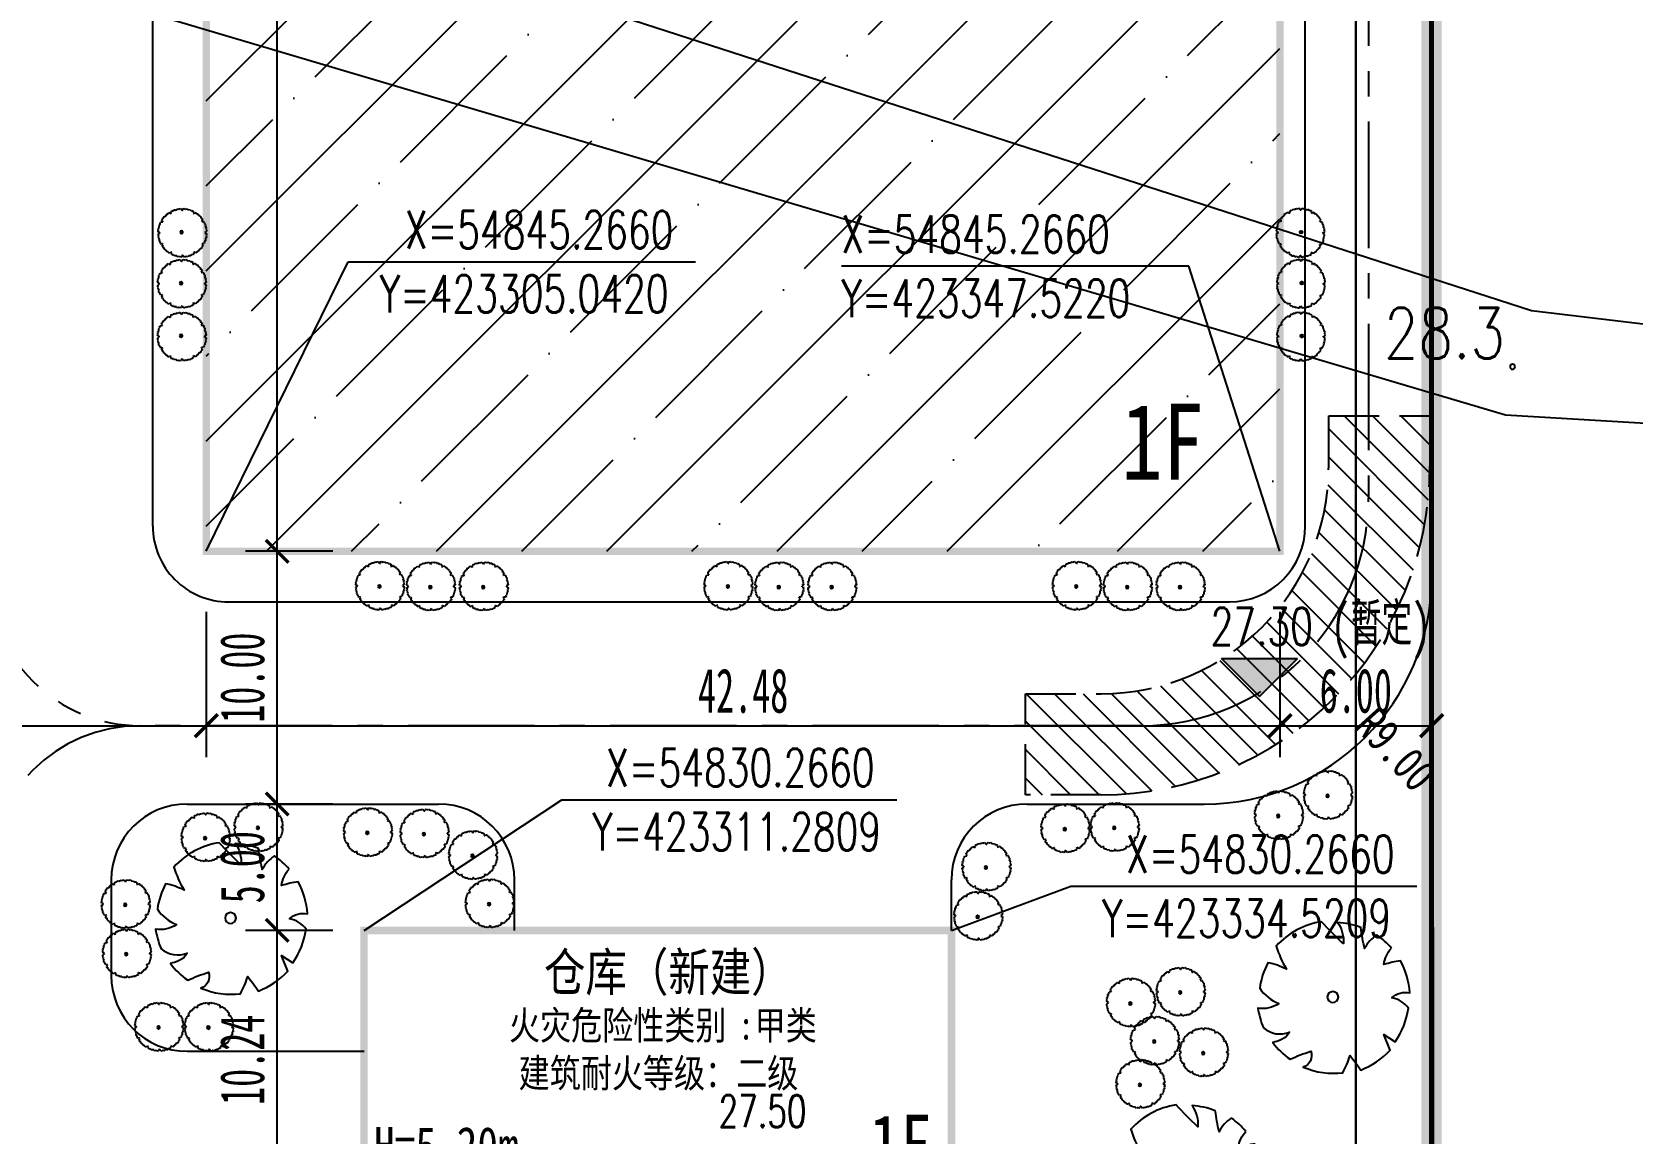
# Model space of a CAD drawing. Header units: millimetres. Extents: x 423080 to 423918, y 54742 to 55570.
# Drawn here: x 423298.1 to 423361.5, y 54822.2 to 54865.8 of the extents above; entities that cross this region are included whole.
import ezdxf
from ezdxf.enums import TextEntityAlignment as Align

# ---------------------------------------------------------------- set-up
doc = ezdxf.new("R2010")
doc.units = ezdxf.units.MM
for name, pattern in [('ACAD_ISO10W100', [18, 12, -3, 0, -3]), ('CENTERX2', [4, 2.5, -0.5, 0.5, -0.5]), ('DASH', [0.35, 0.25, -0.1])]:
    doc.linetypes.add(name, pattern=pattern)
doc.layers.add('0 - 已设计道路边线', color=140, linetype='Continuous', lineweight=50)
for name, color, linetype in [('0 - 建筑控制线', 40, 'Continuous'), ('0 - 新建建筑', 7, 'Continuous'), ('0 - 绿化2', 74, 'Continuous'), ('0 - 规划--用地红线', 6, 'Continuous'), ('0 - 转弯半径', 10, 'Continuous'), ('DIM_COOR', 171, 'Continuous'), ('DIM_ELEV', 171, 'Continuous'), ('LV', 3, 'Continuous'), ('PUB_DIM', 171, 'Continuous'), ('PUB_TEXT', 7, 'Continuous'), ('Road-zx', 6, 'Continuous'), ('TREE', 3, 'Continuous'), ('地形图', 252, 'Continuous'), ('建设布局', 7, 'Continuous')]:
    doc.layers.add(name, color=color, linetype=linetype)
doc.styles.add('_TCH_DIM', font='SIMPLEX', dxfattribs={"bigfont": 'GBCBIG'})
doc.styles.add('HT', font='simhei.ttf', dxfattribs={"width": 0.8})
doc.styles.add('HZ', font='rs.shx', dxfattribs={"width": 0.8, "bigfont": 'hztxt.shx'})
doc.styles.add('ST', font='', dxfattribs={"width": 0.8})
doc.styles.add('ST_T3', font='', dxfattribs={"width": 0.6})
doc.styles.get("Standard").update_dxf_attribs({"font": 'txt', "bigfont": 'gbcbig.shx'})
doc.styles.get('ST').set_extended_font_data('SimSun')
doc.styles.get('ST_T3').set_extended_font_data('SimSun')
doc.linetypes.add('FENCELINE2', pattern='A,6.35,-2.54,[132,ltypeshp.shx,S=2.54,R=0,X=-2.54,Y=0],-2.54,25.4', length=36.83)
doc.dimstyles.new('_TCH_ARCH_M_M&&1', dxfattribs={"dimtxt": 1.75, "dimasz": 0.9, "dimexe": 1.25, "dimexo": 1.5, "dimgap": 0.5, "dimtad": 1, "dimzin": 0, "dimdsep": 46, "dimtxsty": 'ST_T3', "dimblk": 'ARCHTICK', "dimcen": 0.09, "dimclrt": 7, "dimazin": 2, "dimtfac": 1, "dimtix": 1, "dimtmove": 2, "dimatfit": 3, "dimfxl": 0, "dimtolj": 1, "dimtzin": 0, "dimarcsym": 0})

# ---------------------------------------------------------------- blocks, each defined once
blk = doc.blocks.new('2')
at = {"layer": '0 - 转弯半径', "linetype": 'DASH', "ltscale": 5}
h = blk.add_hatch(dxfattribs=at)
h.set_pattern_fill('ANSI31', color=10, scale=0.4999999999999999, angle=-7.63333123551244e-14, style=0)
h.set_pattern_definition([(315.5944152753889, (-15.52353204181418, 329.251389096491), (-0.5554130514071854, -0.5670585550245746), [])])
edge = h.paths.add_edge_path()
edge.add_line((-60.15543511835858, 432.4139152164571), (-57.15559656266123, 432.4450381691568))
edge.add_line((-57.15559656219557, 432.4450381714778), (-57.11409929208457, 428.4452534299271))
edge.add_line((-57.11409929162255, 428.4452534290031), (-60.11393784825123, 428.4141304763034))
edge.add_arc((-60.02056899015224, 419.4146148078071), 9.00000000014783, -269.4055847242549, -179.405584727227)
edge.add_line((-69.02008465817562, 419.3212459497154), (-68.99933507806054, 417.3212624671869))
edge.add_line((-68.99933507712922, 417.3212624671869), (-72.99912076350665, 417.279856308829))
edge.add_line((-72.99912076397231, 417.2798563092947), (-73.01986939926064, 419.2797486805357))
edge.add_arc((-60.0205689906179, 419.4146148087457), 12.9999999999629, -269.40558472768726, -179.40558472768726, ccw=False)
at = {"layer": '0 - 转弯半径', "color": 10, "linetype": 'DASH', "ltscale": 8}
blk.add_lwpolyline([(-60.15543511835858, 432.4139152164571), (-57.15559656219557, 432.4450381714778), (-57.11409929162255, 428.4452534290031), (-60.11393784778193, 428.4141304753648, 0.4142135623601105), (-69.02008465817562, 419.3212459497154), (-68.99933507712922, 417.3212624671869), (-72.99912076397231, 417.2798563092947), (-73.019869399257, 419.27974868007, -0.4142135623739207)], format="xyb", close=True, dxfattribs=at)
blk = doc.blocks.new('BRANCHD', base_point=(0.5, 0.5))
for p, q in [((0.9505596254410227, 0.743297436128509), (0.9314632446002771, 0.7538736432298557)), ((0.9620405252218217, 0.6940026134366691), (0.9505596254410227, 0.743297436128509)), ((0.9742183128197739, 0.6874965599933831), (0.9620405252218217, 0.6940026134366691)), ((0.9865236434099081, 0.6682046705638996), (0.9742183128197739, 0.6874965599933831)), ((0.9697365129869726, 0.5872572432749065), (0.9936420849502089, 0.5940171824764761)), ((0.9697365129869726, 0.5708106159599874), (0.9697365129869726, 0.5872572432749065)), ((1.008048233500921, 0.5502635966295678), (0.9697365129869726, 0.5708106159599874)), ((0.9820690817241038, 0.647302361335638), (0.9865236434099081, 0.6682046705638996)), ((0.9972671223133035, 0.6196268809602271), (0.9820690817241038, 0.647302361335638)), ((0.9936420849502089, 0.5940171824764761), (0.9972671223133035, 0.6196268809602271)), ((0.9984505427080577, 0.5038736432298557), (1.008135802567131, 0.5200449615237905)), ((1.008135802567131, 0.5200449615237905), (1.008048233500921, 0.5502635966295678))]:
    blk.add_line(p, q)
blk = doc.blocks.new('M_F16')
at = {"xscale": 1016, "yscale": 1016, "zscale": 1016}
for rotation in [120, 90, 59.99999999999999, 30, 150, 180, 330.0000000000001, 210, 300.0000000000001, 240, 270]:
    blk.add_blockref('BRANCHD', (3.124359207393354, 9.368290181118937), dxfattribs=dict(at, rotation=rotation))
blk.add_blockref('BRANCHD', (3.124359207393354, 9.368290181118937), dxfattribs=at)
at = {"width": 0.8, "flags": 9}
for tag in ['YSIZE', 'XSIZE']:
    blk.add_attdef(tag, (0, 0), '', height=0.2, dxfattribs=at)
blk = doc.blocks.new('SHU1')
at = {"layer": 'LV'}
for radius in [137.0803697446858, 92.08036974468578]:
    blk.add_circle((214.3473108799662, 644.2428697632859), radius, dxfattribs=at)
at = {"layer": 'LV', "xscale": 4.5, "yscale": 4.5, "zscale": 4.5}
blk.add_blockref('M_F16', (267.2648280521389, 678.3204370527528), dxfattribs=at)
blk = doc.blocks.new('$plan$00003853')
at = {"layer": '0 - 绿化2'}
blk.add_lwpolyline([(226.702024838014, 1019.929047979131, -0.06477872806184322), (481.9213577058108, 928.49398906852, -0.140501785630193), (395.9463747896079, 691.4225548707691, 0.02269336073302618), (674.7338567727711, 782.2200865018167, -0.0794516830644617), (887.2319761298713, 533.3749336047986, 0.1678905001480243), (592.4606173204083, 467.5217577061412, 0.02731515902255442), (999.247784630541, 344.8278427665791, -0.1722772323829249), (997.7712356857082, -362.2282587137961, -0.06672290151719466), (653.8713170764386, -388.5695290773583, -0.06230469728606661), (849.4390668381529, -571.8180826352327, -0.09134196108093114), (592.4606173186912, -836.3711252322755, -0.143438838506674), (285.407118541887, -704.66477341891, 0.2132934488043415), (365.6011847962509, -985.6264894858832, -0.06819103157474234), (88.8928793608502, -1047.101288133352, -0.2787536097679434), (-132.1856398320233, -757.3473136537141, 0.2212102108208227), (-146.452026830113, -1029.117566577021, -0.081068476775556), (-463.8034184522694, -928.5655715028843, 0.03482182118262872), (-500.6498383060389, -625.6409623232976, 0.4317680255896217), (-644.1186627832649, -818.2870462613791, -0.134445018065226), (-967.3711564288533, -375.3988938903203, -0.05482891815683604), (-807.7033370712015, -177.8393661719965, 0.03532300108860412), (-1050.864620765031, -141.1465369584257, -0.1158471980240617), (-1000.585277166188, 341.9991218972136), (-767.2246181044611, 368.3403922587604), (-931.4193693945126, 456.6892589966083, -0.1207895354478838), (-611.189097863331, 836.2995427680144, -0.1929538012879852), (-377.8284389221226, 704.5931905146863, 0.2486703648576644), (-432.1389315212728, 953.0957470639842, -0.109754010164047), (15.2000396316289, 1047.029705671819, -0.04556295219914658), (76.61074023108813, 823.1289081706054, 0.1661264407836189)], format="xyb", close=True, dxfattribs=at)
blk.add_circle((13.29732688126387, -7.221936744826962), 75.6187625139059, dxfattribs=at)
blk = doc.blocks.new('dxing')
at = {"layer": '地形图', "color": 250, "linetype": 'Continuous'}
for p, q in [((421456.6438577768, 54708.92639970194, 28.26), (421494.7538577768, 54696.60639970194, 28.26)), ((421440.8738577768, 54708.13639970194, 28.26), (421493.7338577768, 54692.47639970194, 28.26)), ((421494.7538577768, 54696.60639970194, 28.26), (421516.5138577768, 54693.97639970194, 28.26)), ((421493.7338577768, 54692.47639970194, 28.26), (421511.9616220568, 54691.37141908226, 28.26))]:
    blk.add_line(p, q, dxfattribs=at)
for start_param, end_param in [(5.497787143671944, 8.639379797261737), (2.356194490082151, 5.497787143671944)]:
    blk.add_ellipse((421494.0078140455, 54694.37689697248, 28.27), major_axis=(0.07071067811770035, 0.07071067811770033), ratio=0.999999999779612, start_param=start_param, end_param=end_param, dxfattribs=at)
at = {"layer": '地形图', "color": 250, "linetype": 'Continuous', "style": 'HZ', "width": 0.8}
blk.add_text('28.3', height=2, dxfattribs=at).set_placement((421491.3141035844, 54695.70328028465), align=Align.MIDDLE)
blk = doc.blocks.new('_ArchTick')
at = {"color": 0, "linetype": 'ByBlock', "const_width": 0.15}
blk.add_lwpolyline([(-0.5, -0.5), (0.5, 0.5)], dxfattribs=at)
blk = doc.blocks.new('*D46')
at = {"layer": 'Defpoints', "color": 0}
for p in [(423307.8450330892, 54935.74599960831), (423311.5428652914, 54935.74599960831), (423311.5428652914, 54845.266)]:
    blk.add_point(p, dxfattribs=at)
at = {"layer": 'PUB_DIM', "color": 0, "lineweight": -2}
for p, q in [((423310.0428652914, 54935.74599960831), (423306.5950330892, 54935.74599960831)), ((423307.8450330892, 54845.266), (423307.8450330892, 54935.74599960831)), ((423310.0428652914, 54845.266), (423306.5950330892, 54845.266))]:
    blk.add_line(p, q, dxfattribs=at)
at = {"layer": 'PUB_DIM', "color": 0, "lineweight": -2, "xscale": 0.9, "yscale": 0.9, "zscale": 0.9}
for p, rotation in [((423307.8450330892, 54935.74599960831), 90), ((423307.8450330892, 54845.266), 270)]:
    blk.add_blockref('_ArchTick', p, dxfattribs=dict(at, rotation=rotation))
at = {"layer": 'PUB_DIM', "color": 7, "insert": (423306.4700330892, 54890.50599980415), "char_height": 1.75, "attachment_point": 5, "rotation": 90, "style": 'ST_T3'}
blk.add_mtext('\\A1;90.48', dxfattribs=at)
blk = doc.blocks.new('*D47')
at = {"layer": 'Defpoints', "color": 0}
for p in [(423307.8450330892, 54845.266), (423311.5428652914, 54845.266), (423311.5428652914, 54835.266)]:
    blk.add_point(p, dxfattribs=at)
at = {"layer": 'PUB_DIM', "color": 0, "lineweight": -2}
for p, q in [((423310.0428652914, 54845.266), (423306.5950330892, 54845.266)), ((423307.8450330892, 54835.266), (423307.8450330892, 54845.266)), ((423310.0428652914, 54835.266), (423306.5950330892, 54835.266))]:
    blk.add_line(p, q, dxfattribs=at)
at = {"layer": 'PUB_DIM', "color": 0, "lineweight": -2, "xscale": 0.9, "yscale": 0.9, "zscale": 0.9}
for p, rotation in [((423307.8450330892, 54845.266), 90), ((423307.8450330892, 54835.266), 270)]:
    blk.add_blockref('_ArchTick', p, dxfattribs=dict(at, rotation=rotation))
at = {"layer": 'PUB_DIM', "color": 7, "insert": (423306.4700330892, 54840.266), "char_height": 1.75, "attachment_point": 5, "rotation": 90, "style": 'ST_T3'}
blk.add_mtext('\\A1;10.00', dxfattribs=at)
blk = doc.blocks.new('*D48')
at = {"layer": 'Defpoints', "color": 0}
for p in [(423307.8450330892, 54835.266), (423311.5428652914, 54835.266), (423311.5428652914, 54830.266)]:
    blk.add_point(p, dxfattribs=at)
at = {"layer": 'PUB_DIM', "color": 0, "lineweight": -2}
for p, q in [((423310.0428652914, 54835.266), (423306.5950330892, 54835.266)), ((423307.8450330892, 54830.266), (423307.8450330892, 54835.266)), ((423310.0428652914, 54830.266), (423306.5950330892, 54830.266))]:
    blk.add_line(p, q, dxfattribs=at)
at = {"layer": 'PUB_DIM', "color": 0, "lineweight": -2, "xscale": 0.9, "yscale": 0.9, "zscale": 0.9}
for p, rotation in [((423307.8450330892, 54835.266), 90), ((423307.8450330892, 54830.266), 270)]:
    blk.add_blockref('_ArchTick', p, dxfattribs=dict(at, rotation=rotation))
at = {"layer": 'PUB_DIM', "color": 7, "insert": (423306.4700330892, 54832.766), "char_height": 1.75, "attachment_point": 5, "rotation": 90, "style": 'ST_T3'}
blk.add_mtext('\\A1;5.00', dxfattribs=at)
blk = doc.blocks.new('*D49')
at = {"layer": 'Defpoints', "color": 0}
for p in [(423307.8450330892, 54830.266), (423311.5428652914, 54830.266), (423311.5428652914, 54820.02600000001)]:
    blk.add_point(p, dxfattribs=at)
at = {"layer": 'PUB_DIM', "color": 0, "lineweight": -2}
for p, q in [((423310.0428652914, 54830.266), (423306.5950330892, 54830.266)), ((423307.8450330892, 54820.02600000001), (423307.8450330892, 54830.266)), ((423310.0428652914, 54820.02600000001), (423306.5950330892, 54820.02600000001))]:
    blk.add_line(p, q, dxfattribs=at)
at = {"layer": 'PUB_DIM', "color": 0, "lineweight": -2, "xscale": 0.9, "yscale": 0.9, "zscale": 0.9}
for p, rotation in [((423307.8450330892, 54830.266), 90), ((423307.8450330892, 54820.02600000001), 270)]:
    blk.add_blockref('_ArchTick', p, dxfattribs=dict(at, rotation=rotation))
at = {"layer": 'PUB_DIM', "color": 7, "insert": (423306.4700330892, 54825.146), "char_height": 1.75, "attachment_point": 5, "rotation": 90, "style": 'ST_T3'}
blk.add_mtext('\\A1;10.24', dxfattribs=at)
blk = doc.blocks.new('*D57')
at = {"layer": 'Defpoints', "color": 0}
for p in [(423275.6831483583, 54844.37722527406), (423305.0420019296, 54844.37722527406), (423305.0420019296, 54838.3659996083)]:
    blk.add_point(p, dxfattribs=at)
at = {"layer": 'PUB_DIM', "color": 0, "lineweight": -2}
for p, q in [((423275.6831483583, 54842.87722527406), (423275.6831483583, 54837.1159996083)), ((423305.0420019296, 54842.87722527406), (423305.0420019296, 54837.1159996083)), ((423275.6831483583, 54838.3659996083), (423305.0420019296, 54838.3659996083))]:
    blk.add_line(p, q, dxfattribs=at)
at = {"layer": 'PUB_DIM', "color": 0, "lineweight": -2, "xscale": 0.9, "yscale": 0.9, "zscale": 0.9, "rotation": 180}
blk.add_blockref('_ArchTick', (423275.6831483583, 54838.3659996083), dxfattribs=at)
at = {"layer": 'PUB_DIM', "color": 0, "lineweight": -2, "xscale": 0.9, "yscale": 0.9, "zscale": 0.9}
blk.add_blockref('_ArchTick', (423305.0420019296, 54838.3659996083), dxfattribs=at)
at = {"layer": 'PUB_DIM', "color": 7, "insert": (423290.3625751439, 54839.7409996083), "char_height": 1.75, "attachment_point": 5, "style": 'ST_T3'}
blk.add_mtext('\\A1;29.36', dxfattribs=at)
blk = doc.blocks.new('*D58')
at = {"layer": 'Defpoints', "color": 0}
for p in [(423305.0420019296, 54844.37722527406), (423347.5219999999, 54844.37722527406), (423347.5219999999, 54838.3659996083)]:
    blk.add_point(p, dxfattribs=at)
at = {"layer": 'PUB_DIM', "color": 0, "lineweight": -2}
for p, q in [((423305.0420019296, 54842.87722527406), (423305.0420019296, 54837.1159996083)), ((423347.5219999999, 54842.87722527406), (423347.5219999999, 54837.1159996083)), ((423305.0420019296, 54838.3659996083), (423347.5219999999, 54838.3659996083))]:
    blk.add_line(p, q, dxfattribs=at)
at = {"layer": 'PUB_DIM', "color": 0, "lineweight": -2, "xscale": 0.9, "yscale": 0.9, "zscale": 0.9, "rotation": 180}
blk.add_blockref('_ArchTick', (423305.0420019296, 54838.3659996083), dxfattribs=at)
at = {"layer": 'PUB_DIM', "color": 0, "lineweight": -2, "xscale": 0.9, "yscale": 0.9, "zscale": 0.9}
blk.add_blockref('_ArchTick', (423347.5219999999, 54838.3659996083), dxfattribs=at)
at = {"layer": 'PUB_DIM', "color": 7, "insert": (423326.2820009647, 54839.7409996083), "char_height": 1.75, "attachment_point": 5, "style": 'ST_T3'}
blk.add_mtext('\\A1;42.48', dxfattribs=at)
blk = doc.blocks.new('*D59')
at = {"layer": 'Defpoints', "color": 0}
for p in [(423347.5219999999, 54844.37722527406), (423353.5227860956, 54844.37722527406), (423353.5227860956, 54838.3659996083)]:
    blk.add_point(p, dxfattribs=at)
at = {"layer": 'PUB_DIM', "color": 0, "lineweight": -2}
for p, q in [((423347.5219999999, 54842.87722527406), (423347.5219999999, 54837.1159996083)), ((423353.5227860956, 54842.87722527406), (423353.5227860956, 54837.1159996083)), ((423347.5219999999, 54838.3659996083), (423353.5227860956, 54838.3659996083))]:
    blk.add_line(p, q, dxfattribs=at)
at = {"layer": 'PUB_DIM', "color": 0, "lineweight": -2, "xscale": 0.9, "yscale": 0.9, "zscale": 0.9, "rotation": 180}
blk.add_blockref('_ArchTick', (423347.5219999999, 54838.3659996083), dxfattribs=at)
at = {"layer": 'PUB_DIM', "color": 0, "lineweight": -2, "xscale": 0.9, "yscale": 0.9, "zscale": 0.9}
blk.add_blockref('_ArchTick', (423353.5227860956, 54838.3659996083), dxfattribs=at)
at = {"layer": 'PUB_DIM', "color": 7, "insert": (423350.5223930478, 54839.7409996083), "char_height": 1.75, "attachment_point": 5, "style": 'ST_T3'}
blk.add_mtext('\\A1;6.00', dxfattribs=at)
blk = doc.blocks.new('*D67')
at = {"layer": 'Defpoints', "color": 0}
for p in [(423353.521581944, 54998.74574345282), (423362.1135152255, 54998.74574345282), (423353.5216027815, 54812.70221760793)]:
    blk.add_point(p, dxfattribs=at)
at = {"layer": 'PUB_DIM', "color": 0, "lineweight": -2}
for p, q in [((423355.021581944, 54998.74574345282), (423363.3635152255, 54998.74574345282)), ((423362.1135152255, 54812.70221760793), (423362.1135152255, 54998.74574345282)), ((423355.0216027815, 54812.70221760793), (423363.3635152255, 54812.70221760793))]:
    blk.add_line(p, q, dxfattribs=at)
at = {"layer": 'PUB_DIM', "color": 0, "lineweight": -2, "xscale": 0.9, "yscale": 0.9, "zscale": 0.9}
for p, rotation in [((423362.1135152255, 54998.74574345282), 90), ((423362.1135152255, 54812.70221760793), 270)]:
    blk.add_blockref('_ArchTick', p, dxfattribs=dict(at, rotation=rotation))
at = {"layer": 'PUB_DIM', "color": 7, "insert": (423360.7385152255, 54905.72398053044), "char_height": 1.75, "attachment_point": 5, "rotation": 90, "style": 'ST_T3'}
blk.add_mtext('\\A1;186.04', dxfattribs=at)

msp = doc.modelspace()

# ---------------------------------------------------------------- hatches: boundary and pattern name
h = msp.add_hatch()
h.set_pattern_fill('ANSI35', color=1, scale=1.5, style=0)
h.set_pattern_definition([(45, (0, 0), (-3.367596045400932, 3.367596045400933), []), (45, (3.3675975, 0), (-3.367596045400932, 3.367596045400933), [5.953125, -1.190625, 0, -1.190625])])
h.paths.add_polyline_path([(423305.0420019296, 54935.50599960831), (423305.0420019296, 54845.266), (423347.5219999999, 54845.26599999999), (423347.522, 54935.50599960831)])
at = {"layer": 'DIM_ELEV'}
msp.add_hatch(color=256, dxfattribs=at).paths.add_polyline_path([(423346.7104638041, 54839.52185619401), (423345.2104638041, 54841.02185619401), (423348.2104638041, 54841.02185619401)])

# ---------------------------------------------------------------- linework, layer by layer
at = {"color": 2}
msp.add_line((423353.5227860956, 54842.45334149741), (423353.5227860956, 54844.87718680067), dxfattribs=at)
at = {"layer": '0 - 已设计道路边线', "color": 5, "lineweight": -2}
for p, q in [((423348.5227517919, 54846.266), (423348.5227517919, 54943.80599962609)), ((423302.9225743039, 54846.266), (423302.922574304, 54939.15599962458)), ((423305.9225743039, 54843.266), (423345.5227517919, 54843.266)), ((423304.280923301, 54835.266), (423314.2328652798, 54835.266)), ((423337.520923301, 54835.266), (423344.5227517919, 54835.266)), ((423345.0018858642, 54835.23605214572), (423345.003070741, 54835.23605214572)), ((423301.280923301, 54832.266), (423301.280923301, 54828.48102171156)), ((423317.2328652809, 54830.26599999948), (423317.2328652798, 54832.26600000155)), ((423334.520923301, 54830.266), (423334.520923301, 54832.266)), ((423304.280923301, 54825.48102171156), (423311.280923301, 54825.48102171156))]:
    msp.add_line(p, q, dxfattribs=at)
for centre, radius, start, end in [((423305.9225743039, 54846.266), 3, 179.9999999999161, 270), ((423345.5227517919, 54846.266), 3, 270, 0), ((423344.5227517919, 54844.266), 9, 270, 0), ((423304.280923301, 54832.266), 3, 90.0000000000409, 180), ((423314.2328652798, 54832.266), 3, 2.953904538196809e-08, 90.00000000003567), ((423337.520923301, 54832.266), 3, 90, 180), ((423304.280923301, 54828.48102171156), 3, 180, 270)]:
    msp.add_arc(centre, radius, start, end, dxfattribs=at)
at = {"layer": '0 - 建筑控制线', "linetype": 'FENCELINE2', "ltscale": 0.1, "const_width": 0.2}
msp.add_lwpolyline([(423179.5774593941, 54800.09985692619), (423171.0631548302, 54799.48299029889), (423171.063, 54998.746), (423353.521581944, 54998.74602043594), (423353.523, 54812.702), (423314.0072047042, 54809.83905621074)], dxfattribs=at)
at = {"layer": '0 - 新建建筑', "const_width": 0.3}
for points in [[(423347.522, 54845.266), (423305.0420019296, 54845.266), (423305.0420019296, 54935.74599960831), (423347.522, 54935.74599960831)], [(423311.280923301, 54830.266), (423334.520923301, 54830.266), (423334.520923301, 54820.026), (423311.280923301, 54820.026)]]:
    msp.add_lwpolyline(points, close=True, dxfattribs=at)
at = {"layer": '0 - 规划--用地红线', "color": 6, "linetype": 'ACAD_ISO10W100', "ltscale": 0.5, "const_width": 0.8}
msp.add_lwpolyline([(423171.0631325121, 54998.74572301695), (423353.5215819441, 54998.74574345288), (423353.5216027815, 54812.70221760793), (423171.0631548302, 54799.48299029889)], close=True, dxfattribs=at)
at = {"layer": '0 - 规划--用地红线', "color": 1, "linetype": 'ACAD_ISO10W100', "ltscale": 0.5, "const_width": 0.1}
msp.add_lwpolyline([(423174.0631328481, 54995.74572335296), (423350.5215822801, 54995.74574311687), (423350.5216022444, 54817.49797126964), (423174.0631542444, 54804.71344766494)], close=True, dxfattribs=at)
at = {"layer": 'DIM_COOR', "color": 3}
for p, q in [((423305.0420019296, 54845.266), (423310.6505068567, 54856.72191335956)), ((423310.6505068567, 54856.72191335956), (423324.4005068567, 54856.72191335956)), ((423343.9207546337, 54856.54625208267), (423330.1707546337, 54856.54625208267)), ((423347.522, 54845.266), (423343.9207546337, 54856.54625208267)), ((423311.280923301, 54830.266), (423319.1071987992, 54835.43782609922)), ((423319.1071987992, 54835.43782609922), (423332.3621987992, 54835.43782609922)), ((423334.520923301, 54830.266), (423339.2416397559, 54832.01257538689)), ((423339.2416397559, 54832.01257538689), (423352.9366397559, 54832.01257538689))]:
    msp.add_line(p, q, dxfattribs=at)
at = {"layer": 'DIM_ELEV'}
for p, q in [((423346.7104638041, 54839.52185619401), (423345.2104638041, 54841.02185619401)), ((423345.2104638041, 54841.02185619401), (423348.2104638041, 54841.02185619401)), ((423346.7104638041, 54839.52185619401), (423348.2104638041, 54841.02185619401))]:
    msp.add_line(p, q, dxfattribs=at)
at = {"layer": 'PUB_DIM'}
msp.add_lwpolyline([(423352.8370601303, 54834.9077652455, 0, 0, 0), (423347.1489632771, 54841.20490475322, 0.33, 0, 0), (423346.4786537894, 54841.94698641363, 0, 0, 0)], format="xyseb", dxfattribs=at)
at = {"layer": 'Road-zx', "color": 4, "linetype": 'CENTERX2', "ltscale": 2}
for p, q in [((423351.0218673404, 54990.26599960831), (423351.0218673404, 54847.36599960831)), ((423342.0218673404, 54838.36599960831), (423302.422574304, 54838.3659996083))]:
    msp.add_line(p, q, dxfattribs=at)
for centre, radius, start, end in [((423342.0218673404, 54847.36599960831), 9, 270, 0), ((423302.422574304, 54844.3659996083), 6, 179.9999999997787, 270.0000000000105), ((423302.4225743039, 54832.3659996083), 6, 90, 180)]:
    msp.add_arc(centre, radius, start, end, dxfattribs=at)
at = {"layer": '建设布局', "color": 1, "linetype": 'Continuous', "flags": 128}
msp.add_lwpolyline([(423097.1620906838, 54998.74571473981), (423353.5215819441, 54998.74574345288), (423353.5216027815, 54812.70221760793), (423097.1620906838, 54794.12881253239)], dxfattribs=at)

# ---------------------------------------------------------------- block references
at = {"color": 1}
msp.add_blockref('dxing', (1862.716029292264, 158.1934683867948), dxfattribs=at)
at = {"layer": '0 - 绿化2', "xscale": 0.002879999999999999, "yscale": -0.00288, "zscale": 0.00288, "rotation": 118.0922593969319}
for p in [(423306.0348322619, 54830.72849197457), (423349.6497924521, 54827.60240834089), (423343.8917302112, 54820.35456082491)]:
    msp.add_blockref('$plan$00003853', p, dxfattribs=at)
at = {"layer": '0 - 转弯半径', "rotation": 179.4068898843652}
msp.add_blockref('2', (423284.7749179648, 55268.64351667243), dxfattribs=at)
at = {"layer": 'TREE', "extrusion": (0, 0, -1), "yscale": 0.0004110836464220474, "zscale": -0.0004110837350400002}
for p, xscale, rotation in [((-423303.931818819, 54858.14132584137), 0.0004110838609215419, 170.5110632624708), ((-423348.4944745383, 54858.14132584137), -0.0004110838609215419, 189.4889367375291), ((-423303.911009511, 54856.12589406676), 0.0004110838609215419, 170.5110632624708), ((-423348.5152838463, 54856.12589406676), -0.0004110838609215419, 189.4889367375291), ((-423303.911009511, 54854.0333188317), 0.0004110838609215419, 170.5110632624708), ((-423348.5152838463, 54854.0333188317), -0.0004110838609215419, 189.4889367375291), ((-423311.6413712018, 54843.73815976937), 0.0004110838609215419, 80.51106326247083), ((-423313.6568029764, 54843.71735046139), 0.0004110838609215419, 80.51106326247083), ((-423315.7493782114, 54843.71735046139), 0.0004110838609215419, 80.51106326247083), ((-423325.4263141742, 54843.73815976937), 0.0004110838609215419, 80.51106326247083), ((-423327.4417459488, 54843.71735046139), 0.0004110838609215419, 80.51106326247083), ((-423329.5343211839, 54843.71735046139), 0.0004110838609215419, 80.51106326247083), ((-423339.2112571466, 54843.73815976937), 0.0004110838609215419, 80.51106326247083), ((-423341.2266889212, 54843.71735046139), 0.0004110838609215419, 80.51106326247083), ((-423343.3192641563, 54843.71735046139), 0.0004110838609215419, 80.51106326247083), ((-423349.1533976417, 54835.46218714584), 0.0004110838609215419, 80.51106326247083), ((-423347.2057258231, 54834.66158729635), 0.0004110838609215419, 80.51106326247083), ((-423304.7449549019, 54833.79048621755), 0.0004110838609215419, 80.51106326247083), ((-423306.8350111939, 54834.18830888258), 0.0004110838609215419, 80.51106326247083), ((-423311.1644040575, 54833.98939548468), 0.0004110838609215419, 80.51106326247083), ((-423313.4037451938, 54833.93966920058), 0.0004110838609215419, 80.51106326247083), ((-423338.7591693396, 54834.14540459745), 0.0004110838609215419, 80.51106326247083), ((-423340.7149497346, 54834.19488542854), 0.0004110838609215419, 80.51106326247083), ((-423315.3230471091, 54833.08184088003), 0.0004110838609215419, 80.51106326247083), ((-423335.6373000001, 54832.62319021207), 0.0004110838609215419, 80.51106326247083), ((-423301.5813172227, 54831.14665594453), 0.0004110838609215419, 80.51106326247083), ((-423315.982745292, 54831.16999659957), 0.0004110838609215419, 80.51106326247083), ((-423335.3135333656, 54830.67780182019), 0.0004110838609215419, 80.51106326247083), ((-423301.6259493381, 54829.19010397992), 0.0004110838609215419, 80.51106326247083), ((-423343.3258737418, 54827.67459985358), 0.0004110838609215419, 80.51106326247083), ((-423341.3527739061, 54827.24875813348), 0.0004110838609215419, 80.51106326247083), ((-423302.902652922, 54826.28758521958), 0.0004110838609215419, 80.51106326247083), ((-423304.8743524528, 54826.28758521958), 0.0004110838609215419, 80.51106326247083), ((-423342.2998194653, 54825.73787303241), 0.0004110838609215419, 80.51106326247083), ((-423344.237920466, 54825.28216993105), 0.0004110838609215419, 80.51106326247083), ((-423341.7297862684, 54824.02899569654), 0.0004110838609215419, 80.51106326247083)]:
    msp.add_blockref('SHU1', p, dxfattribs=dict(at, xscale=xscale, rotation=rotation))

# ---------------------------------------------------------------- texts
at = {"layer": 'PUB_DIM', "color": 7, "style": 'ST', "width": 0.8}
msp.add_text('R9.00', height=1.321729957805907, rotation=312.0909557046816, dxfattribs=at).set_placement((423350.421932706, 54838.32741215668))
at = {"layer": 'PUB_TEXT'}
for s, height, style, width, p in [('X=54845.2660', 1.4875, '_TCH_DIM', 0.7058823529411765, (423312.9005068567, 54857.24691335956)), ('X=54845.2660', 1.4875, '_TCH_DIM', 0.7058823529411765, (423330.1707546337, 54857.07125208267)), ('Y=423305.0420', 1.4875, '_TCH_DIM', 0.7058823529411765, (423311.9005068567, 54854.70941335955)), ('Y=423347.5220', 1.4875, '_TCH_DIM', 0.7058823529411765, (423330.1707546337, 54854.53375208267)), ('1F', 3.0042194092827, 'HT', 0.8, (423341.2481373315, 54848.10193939997)), ('27.30', 1.4875, '_TCH_DIM', 0.7058823529411765, (423344.7754638041, 54841.54685619378)), ('(', 1.4875, '_TCH_DIM', 0.7058823529411765, (423349.6254638041, 54841.54685619378)), (')', 1.4875, '_TCH_DIM', 0.7058823529411765, (423352.7829106126, 54841.54685619378)), ('X=54830.2660', 1.4875, '_TCH_DIM', 0.7058823529411765, (423320.8621987992, 54835.96282609922)), ('Y=423311.2809', 1.4875, '_TCH_DIM', 0.7058823529411765, (423320.3121987992, 54833.42532609922)), ('X=54830.2660', 1.4875, '_TCH_DIM', 0.7058823529411765, (423341.4366397559, 54832.53757538689)), ('Y=423334.5209', 1.4875, '_TCH_DIM', 0.7058823529411765, (423340.4866397559, 54830.00007538688)), ('仓库（新建）', 1.50210970464135, 'HT', 0.8, (423318.4033435769, 54827.8649262062)), ('27.50', 1.275, '_TCH_DIM', 0.7058823529411765, (423325.3131432121, 54822.47391702088)), ('H=5.20m', 1.50210970464135, 'HT', 0.8, (423311.6780123145, 54820.98913368682, -1.050000000000001)), ('1F', 2.253164556962025, 'HT', 0.8, (423331.2738219527, 54820.71595063351))]:
    msp.add_text(s, height=height, dxfattribs=dict(at, style=style, width=width)).set_placement(p)
at = {"layer": 'PUB_TEXT', "style": '_TCH_DIM'}
msp.add_text('暂定', height=1.687943262411348, dxfattribs=at).set_placement((423350.3254638041, 54841.54685619378))
at = {"layer": 'PUB_TEXT', "color": 6, "style": 'HT', "width": 0.8}
for s, p in [('火灾危险性类别', (423317.0164847304, 54825.94729513572)), ('甲类', (423326.7380037177, 54825.94729513572)), (':', (423326.0899024519, 54825.94729513572)), ('建筑耐火等级：二级', (423317.3993837273, 54824.0533360855))]:
    msp.add_text(s, height=1.126582278481013, dxfattribs=at).set_placement(p)

# ---------------------------------------------------------------- dimensions: what is measured, and where the dimension line sits
at = {"layer": 'PUB_DIM'}
dim = msp.add_aligned_dim(p1=(423353.5216027815, 54812.70221760793), p2=(423353.521581944, 54998.74574345282), distance=-8.591933281451874, dimstyle='_TCH_ARCH_M_M&&1', dxfattribs=at)
dim.commit()
dim.dimension.update_dxf_attribs({"geometry": '*D67', "text_midpoint": (423360.7385152255, 54905.72398053044)})
for base, p1, p2, picture, middle in [((423307.8450330892, 54935.74599960831), (423311.5428652914, 54845.266), (423311.5428652914, 54935.74599960831), '*D46', (423306.4700330892, 54890.50599980415)), ((423307.8450330892, 54845.266), (423311.5428652914, 54835.266), (423311.5428652914, 54845.266), '*D47', (423306.4700330892, 54840.266)), ((423307.8450330892, 54835.266), (423311.5428652914, 54830.266), (423311.5428652914, 54835.266), '*D48', (423306.4700330892, 54832.766)), ((423307.8450330892, 54830.266), (423311.5428652914, 54820.02600000001), (423311.5428652914, 54830.266), '*D49', (423306.4700330892, 54825.146))]:
    dim = msp.add_linear_dim(base=base, p1=p1, p2=p2, angle=90, dimstyle='_TCH_ARCH_M_M&&1', override={"dimgap": 0}, dxfattribs=at)
    dim.commit()
    dim.dimension.update_dxf_attribs({"geometry": picture, "text_midpoint": middle, "dimtype": 129, "text_rotation": 90})
for base, p1, p2, picture, middle in [((423305.0420019296, 54838.3659996083), (423275.6831483583, 54844.37722527406), (423305.0420019296, 54844.37722527406), '*D57', (423290.3625751439, 54839.7409996083)), ((423347.5219999999, 54838.3659996083), (423305.0420019296, 54844.37722527406), (423347.5219999999, 54844.37722527406), '*D58', (423326.2820009647, 54839.7409996083)), ((423353.5227860956, 54838.3659996083), (423347.5219999999, 54844.37722527406), (423353.5227860956, 54844.37722527406), '*D59', (423350.5223930478, 54839.7409996083))]:
    dim = msp.add_linear_dim(base=base, p1=p1, p2=p2, angle=0, dimstyle='_TCH_ARCH_M_M&&1', override={"dimgap": 0}, dxfattribs=at)
    dim.commit()
    dim.dimension.update_dxf_attribs({"geometry": picture, "text_midpoint": middle, "dimtype": 129})

doc.saveas('drawing.dxf')
